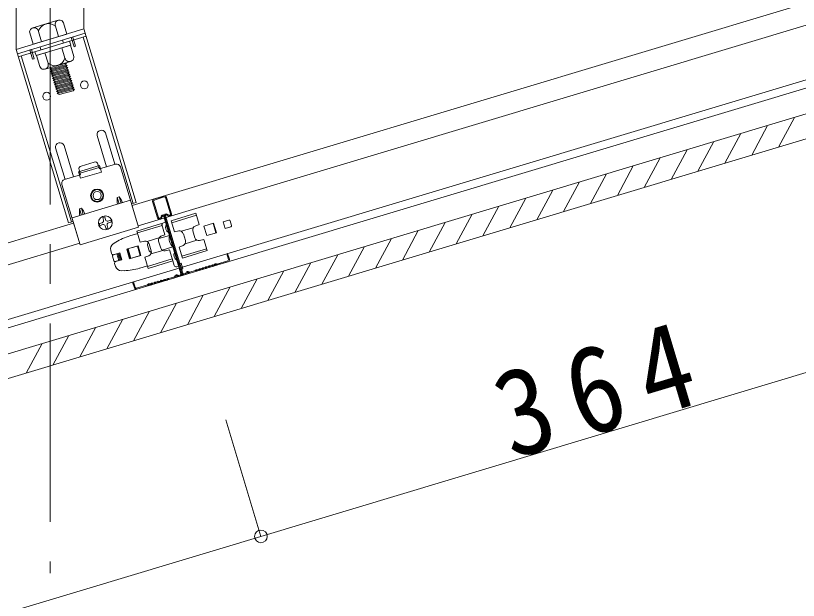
# Model space of a CAD drawing. Units: millimetres at full size, sheet at 1:20; details may follow other scales. Extents: x -4155 to 4045, y -2866 to 2834.
# Drawn here: x 632.1 to 1026.6, y 369.5 to 664.3 of the extents above; entities that cross this region are included whole.
import ezdxf

# ---------------------------------------------------------------- set-up
doc = ezdxf.new("R2010")
doc.units = ezdxf.units.MM
doc.header["$LTSCALE"] = 20
doc.linetypes.add('CHAIN1', pattern=[8, 5, -1, 1, -1])
doc.layers.add('1-0_断面', color=7, linetype='Continuous', lineweight=9)
doc.layers.add('1-1_寸法', color=7, linetype='Continuous', lineweight=9)
doc.styles.add('ＭＳ ゴシック', font='')
doc.styles.get('ＭＳ ゴシック').set_extended_font_data('MS Gothic')

msp = doc.modelspace()

# ---------------------------------------------------------------- linework, layer by layer
at = {"layer": '1-0_断面', "color": 4, "linetype": 'CHAIN1'}
msp.add_line((649.45, 1949.14), (649.45, 383.28), dxfattribs=at)
at = {"layer": '1-0_断面'}
for p, q in [((3494.74, 1372.57), (-365, 212.58)), ((-360.25, 196.77), (3494.74, 1355.34)), ((-356.79, 185.28), (3494.74, 1342.81)), ((690.78, 568.51), (1487.94, 808.09)), ((-363.85, 208.75), (1542.4, 781.64)), ((693.84, 558.36), (1415.83, 775.35)), ((632.35, 647.3), (632.35, 691.4)), ((666.55, 657.6), (666.55, 691.4)), ((640.75, 658.11), (653.57, 661.98)), ((652.15, 658.96), (653.72, 653.73)), ((656.28, 660.7), (657.99, 655.02)), ((632.35, 647.3), (666.54, 657.6)), ((633.01, 645.11), (667.2, 655.41)), ((639.19, 655.55), (640.9, 649.87)), ((640.9, 649.87), (657.99, 655.02)), ((643.6, 656.38), (645.17, 651.16)), ((666.54, 657.6), (692.89, 570.12)), ((633.46, 643.59), (667.66, 653.89)), ((641.82, 646.11), (659.3, 651.37)), ((655.8, 651.98), (656.26, 650.46)), ((659.87, 649.48), (659.3, 651.37)), ((660.93, 653.52), (660.17, 653.29)), ((660.17, 653.29), (661.58, 648.6)), ((662.34, 648.83), (660.93, 653.52)), ((666.14, 653.43), (691.37, 569.67)), ((632.35, 647.3), (658.69, 559.83)), ((639.28, 647), (640.04, 647.23)), ((640.69, 642.3), (639.28, 647)), ((640.04, 647.23), (641.45, 642.53)), ((642.39, 644.21), (659.87, 649.48)), ((642.58, 644.27), (659.68, 649.42)), ((644.4, 648.55), (644.86, 647.03)), ((656.98, 642.91), (655.41, 648.13)), ((661.39, 643.74), (659.68, 649.42)), ((661.58, 648.6), (662.34, 648.83)), ((634.98, 644.05), (660.21, 560.28)), ((642.39, 644.21), (641.82, 646.11)), ((644.29, 638.59), (642.58, 644.27)), ((648.43, 640.33), (646.86, 645.56)), ((641.45, 642.53), (640.69, 642.3)), ((647.01, 637.31), (659.83, 641.18)), ((657.76, 640.31), (652.25, 638.89)), ((658.09, 639.22), (657.16, 639.54)), ((657.76, 640.31), (657.39, 640.44)), ((649.31, 638.01), (650.05, 637.71)), ((649.44, 636.99), (650.05, 637.71)), ((649.77, 635.9), (650.38, 636.62)), ((650.1, 634.81), (650.71, 635.52)), ((658.15, 636.26), (651.04, 634.43)), ((658.48, 635.17), (651.37, 633.34)), ((658.42, 638.13), (657.49, 638.45)), ((658.75, 637.04), (657.82, 637.36)), ((658.75, 637.04), (658.15, 636.26)), ((659.08, 635.94), (658.15, 636.26)), ((659.08, 635.94), (658.48, 635.17)), ((659.41, 634.85), (658.48, 635.17)), ((650.42, 633.72), (651.04, 634.43)), ((650.75, 632.62), (651.37, 633.34)), ((651.08, 631.53), (651.7, 632.25)), ((651.41, 630.44), (652.02, 631.16)), ((658.81, 634.08), (651.7, 632.25)), ((659.14, 632.99), (652.02, 631.16)), ((659.47, 631.9), (652.35, 630.06)), ((659.41, 634.85), (658.81, 634.08)), ((659.73, 633.76), (658.81, 634.08)), ((659.73, 633.76), (659.14, 632.99)), ((660.06, 632.67), (659.14, 632.99)), ((660.06, 632.67), (659.47, 631.9)), ((660.39, 631.57), (659.47, 631.9)), ((660.39, 631.57), (659.8, 630.8)), ((651.74, 629.35), (652.35, 630.06)), ((652.07, 628.25), (652.68, 628.97)), ((652.4, 627.16), (653.01, 627.88)), ((659.8, 630.8), (652.68, 628.97)), ((660.13, 629.71), (653.01, 627.88)), ((660.45, 628.62), (653.34, 626.79)), ((660.78, 627.53), (653.67, 625.69)), ((660.72, 630.48), (659.8, 630.8)), ((660.72, 630.48), (660.13, 629.71)), ((661.05, 629.39), (660.13, 629.71)), ((661.05, 629.39), (660.45, 628.62)), ((661.38, 628.3), (660.45, 628.62)), ((661.38, 628.3), (660.78, 627.53)), ((661.71, 627.21), (660.78, 627.53)), ((661.71, 627.21), (661.11, 626.43)), ((652.73, 626.07), (653.34, 626.79)), ((653.06, 624.98), (653.67, 625.69)), ((661.11, 626.43), (654, 624.6)), ((1016.62, 598.04), (1024.65, 612.99)), ((1003.07, 593.97), (1011.11, 608.92)), ((673.13, 603.9), (677.9, 588.05)), ((677.4, 605.19), (682.18, 589.34)), ((989.53, 589.9), (997.57, 604.85)), ((975.99, 585.83), (984.02, 600.78)), ((652.24, 597.61), (657.01, 581.76)), ((656.51, 598.9), (661.28, 583.05)), ((962.44, 581.76), (970.48, 596.71)), ((948.9, 577.69), (956.94, 592.64)), ((674.32, 588.77), (663.87, 585.63)), ((665.09, 588.45), (671.74, 590.46)), ((673.59, 589.46), (674.34, 586.98)), ((675.32, 585.45), (674.32, 588.77)), ((682.41, 589.41), (674.34, 586.98)), ((684.89, 588.08), (694.06, 557.63)), ((935.35, 573.62), (943.39, 588.57)), ((656.77, 581.69), (664.84, 584.12)), ((663.87, 585.63), (664.87, 582.3)), ((664.1, 586.6), (664.84, 584.12)), ((664.64, 584.8), (674.14, 587.66)), ((664.87, 582.3), (675.32, 585.45)), ((921.81, 569.55), (929.85, 584.5)), ((908.27, 565.48), (916.31, 580.43)), ((655.44, 579.22), (664.62, 548.76)), ((894.72, 561.41), (902.76, 576.36)), ((684.28, 572.88), (683.34, 572.6)), ((684.27, 569.5), (683.34, 572.6)), ((685.22, 569.79), (684.28, 572.88)), ((701.83, 571.83), (706.9, 573.36)), ((701.97, 571.35), (707.05, 572.88)), ((710.15, 564.31), (707.67, 572.54)), ((708.15, 572.69), (710.62, 564.45)), ((881.18, 557.34), (889.22, 572.29)), ((660.53, 562.34), (689.97, 571.21)), ((690.51, 569.41), (692.89, 570.12)), ((690.51, 569.41), (694.06, 557.63)), ((701.16, 570.59), (703.63, 562.35)), ((704.11, 562.49), (701.64, 570.73)), ((867.64, 553.27), (875.67, 568.21)), ((664.34, 566.88), (665.29, 567.16)), ((665.27, 563.78), (664.34, 566.88)), ((666.22, 564.07), (665.29, 567.16)), ((709.41, 563.73), (708.48, 564.23)), ((710.49, 560.89), (722.94, 564.63)), ((854.09, 549.2), (862.13, 564.14)), ((658.69, 559.83), (661.07, 560.54)), ((661.07, 560.54), (664.62, 548.76)), ((676.44, 561.15), (676.04, 562.55)), ((677.41, 561.43), (677.01, 562.83)), ((680.04, 561.14), (678.64, 560.74)), ((680.32, 560.17), (678.91, 559.77)), ((705.04, 562.42), (705.54, 563.35)), ((705.47, 562.16), (705.98, 563.11)), ((706.61, 559.9), (707.57, 560.19)), ((706.72, 563.04), (715.4, 534.14)), ((707.19, 563.18), (715.88, 534.29)), ((707.49, 562.19), (715.88, 534.29)), ((707.67, 563.32), (716.36, 534.43)), ((709.19, 563.28), (708.25, 563.79)), ((710.49, 560.89), (712.17, 555.31)), ((710.79, 559.91), (723.24, 563.65)), ((739.63, 561.21), (736.76, 560.35)), ((736.76, 560.35), (737.77, 557)), ((740.26, 560.88), (740.98, 558.48)), ((-209.22, 298.03), (661.33, 559.66)), ((664.62, 548.76), (694.06, 557.63)), ((664.62, 548.76), (694.06, 557.63)), ((675.75, 559.92), (674.35, 559.52)), ((676.03, 558.95), (674.63, 558.56)), ((677.66, 556.86), (677.26, 558.27)), ((678.62, 557.14), (678.23, 558.54)), ((705.7, 559.45), (693.25, 555.71)), ((706, 558.47), (693.55, 554.72)), ((707.38, 553.87), (705.7, 559.45)), ((715.61, 555.58), (721.6, 557.39)), ((726.97, 558.19), (731.85, 559.66)), ((728.41, 553.4), (726.97, 558.19)), ((731.64, 559.59), (733.08, 554.81)), ((731.76, 559.63), (733.2, 554.84)), ((731.85, 559.66), (733.29, 554.87)), ((740.64, 557.86), (737.77, 557)), ((840.55, 545.13), (848.59, 560.07)), ((689.72, 553.26), (693.64, 554.44)), ((694.93, 550.13), (693.25, 555.71)), ((704.21, 551.87), (709.59, 553.49)), ((707.38, 553.87), (705.35, 553.06)), ((712.17, 555.31), (714.31, 555.75)), ((716.63, 554.37), (717.68, 550.89)), ((721.42, 555.81), (722.46, 552.33)), ((733.29, 554.87), (728.41, 553.4)), ((827, 541.06), (835.04, 556)), ((-206.16, 287.88), (664.39, 549.51)), ((681.33, 549.27), (682.58, 550.05)), ((694.93, 550.13), (697.07, 550.57)), ((704.36, 552.2), (698.37, 550.4)), ((699.39, 549.19), (700.44, 545.71)), ((704.18, 550.63), (705.23, 547.15)), ((714.47, 547.65), (716.5, 548.46)), ((717.49, 549.31), (723.49, 551.11)), ((813.46, 536.99), (821.5, 551.93)), ((680.03, 545.86), (680.49, 544.33)), ((681.21, 543.66), (684.09, 544.52)), ((681.49, 543.79), (684.55, 544.71)), ((683.61, 544.38), (684.62, 541.02)), ((684.09, 544.52), (685.1, 541.17)), ((684.55, 544.71), (685.59, 541.26)), ((688.07, 546.55), (688.55, 546.7)), ((689.54, 541.67), (688.07, 546.55)), ((693.82, 548.28), (688.55, 546.7)), ((688.55, 546.7), (690.02, 541.81)), ((693.45, 548.12), (688.56, 546.65)), ((688.56, 546.65), (690, 541.86)), ((688.77, 546.71), (690.21, 541.92)), ((694.89, 543.33), (693.45, 548.12)), ((695.29, 543.39), (693.82, 548.28)), ((698.67, 548.12), (699.24, 546.2)), ((706.25, 545.93), (700.25, 544.13)), ((705.94, 546.13), (711.31, 547.74)), ((709.68, 546.21), (707.55, 545.76)), ((709.68, 546.21), (711.36, 540.62)), ((714.47, 547.65), (716.15, 542.06)), ((715.85, 543.05), (728.3, 546.79)), ((716.15, 542.06), (728.6, 545.81)), ((738.96, 544.36), (738.48, 544.21)), ((739.82, 541.48), (738.96, 544.36)), ((799.92, 532.92), (807.96, 547.86)), ((680.88, 543.03), (681.6, 540.64)), ((682.22, 540.3), (685.1, 541.17)), ((682.52, 540.34), (685.59, 541.26)), ((683.13, 544.23), (684.14, 540.88)), ((690.02, 541.81), (689.54, 541.67)), ((690, 541.86), (694.89, 543.33)), ((690.02, 541.81), (695.29, 543.39)), ((697.23, 542.47), (699.26, 543.27)), ((697.23, 542.47), (698.91, 536.88)), ((711.07, 541.61), (698.62, 537.87)), ((711.36, 540.62), (698.91, 536.88)), ((710.98, 541.9), (712.04, 538.36)), ((739.01, 540.72), (733.52, 539.07)), ((738.48, 544.21), (739.34, 541.34)), ((786.37, 528.85), (794.41, 543.79)), ((682.45, 537.82), (681.99, 539.35)), ((694.62, 536.98), (698.53, 538.16)), ((713.29, 537.69), (714.25, 537.97)), ((713.93, 539.03), (715.56, 539.52)), ((725.92, 536.78), (725.37, 536.62)), ((727.55, 537.27), (727, 537.11)), ((727.15, 536.63), (727.69, 536.79)), ((729.18, 537.76), (728.63, 537.6)), ((728.77, 537.12), (729.32, 537.28)), ((730.8, 538.25), (730.26, 538.09)), ((730.4, 537.61), (730.95, 537.77)), ((731.89, 538.58), (732.04, 538.62)), ((732.03, 538.1), (732.19, 538.14)), ((732.16, 538.72), (732.25, 538.89)), ((732.69, 538.65), (732.6, 538.48)), ((732.96, 538.73), (733.13, 538.64)), ((733.2, 539.17), (733.37, 539.08)), ((739.15, 540.24), (733.67, 538.59)), ((772.83, 524.78), (780.87, 539.72)), ((685.41, 535.68), (686.89, 535.73)), ((712.14, 532.64), (709.38, 531.81)), ((712.39, 532.87), (712.49, 533.09)), ((712.95, 532.89), (712.85, 532.67)), ((713.54, 533.07), (713.74, 532.94)), ((714.01, 533.35), (713.81, 533.49)), ((715.06, 533.52), (714.35, 533.3)), ((714.49, 532.83), (715.21, 533.04)), ((716.98, 534.1), (717.7, 534.31)), ((717.84, 533.83), (717.12, 533.62)), ((717.95, 534.54), (718.04, 534.76)), ((718.5, 534.56), (718.41, 534.34)), ((719.09, 534.74), (719.29, 534.6)), ((719.57, 535.02), (719.36, 535.16)), ((719.9, 534.97), (722.66, 535.8)), ((722.81, 535.32), (720.06, 534.5)), ((724.29, 536.29), (723.75, 536.13)), ((723.89, 535.65), (724.43, 535.81)), ((725.52, 536.14), (726.06, 536.3)), ((759.29, 520.71), (767.32, 535.65)), ((691.07, 529.96), (691.55, 530.11)), ((691.94, 527.09), (691.07, 529.96)), ((691.55, 530.11), (692.41, 527.24)), ((698.73, 528.82), (698.64, 528.65)), ((699.17, 528.58), (699.08, 528.41)), ((699.44, 528.66), (699.61, 528.57)), ((699.85, 529.01), (699.68, 529.1)), ((700.16, 529.04), (700, 528.99)), ((701.24, 529.37), (701.79, 529.53)), ((701.38, 528.89), (701.93, 529.05)), ((702.87, 529.85), (703.41, 530.02)), ((703.56, 529.54), (703.01, 529.38)), ((704.5, 530.34), (705.04, 530.51)), ((705.19, 530.03), (704.64, 529.87)), ((706.12, 530.83), (706.67, 531)), ((706.27, 530.35), (706.81, 530.52)), ((707.75, 531.32), (708.3, 531.49)), ((708.44, 531.01), (707.9, 530.84)), ((709.53, 531.33), (712.27, 532.16)), ((745.74, 516.64), (753.78, 531.58)), ((693.04, 526.9), (698.52, 528.55)), ((693.18, 526.42), (698.67, 528.07)), ((700.3, 528.56), (700.15, 528.51)), ((732.2, 512.56), (740.24, 527.51)), ((718.65, 508.49), (726.69, 523.44)), ((705.11, 504.42), (713.15, 519.37)), ((691.57, 500.35), (699.61, 515.3)), ((678.02, 496.28), (686.06, 511.23)), ((664.48, 492.21), (672.52, 507.16)), ((650.94, 488.14), (658.97, 503.09)), ((637.39, 484.07), (645.43, 499.02))]:
    msp.add_line(p, q, dxfattribs=at)
for points in [[(658.09, 639.22), (649.44, 636.99), (650.38, 636.62)], [(657.76, 640.31), (657.16, 639.54), (650.05, 637.71)], [(658.09, 639.22), (657.49, 638.45), (650.38, 636.62)], [(658.42, 638.13), (649.77, 635.9), (650.71, 635.52)], [(658.75, 637.04), (650.1, 634.81), (651.04, 634.43)], [(659.08, 635.94), (650.42, 633.72), (651.37, 633.34)], [(658.42, 638.13), (657.82, 637.36), (650.71, 635.52)], [(659.41, 634.85), (650.75, 632.62), (651.7, 632.25)], [(659.73, 633.76), (651.08, 631.53), (652.02, 631.16)], [(660.06, 632.67), (651.41, 630.44), (652.35, 630.06)], [(660.39, 631.57), (651.74, 629.35), (652.68, 628.97)], [(660.72, 630.48), (652.07, 628.25), (653.01, 627.88)], [(661.05, 629.39), (652.4, 627.16), (653.34, 626.79)], [(661.38, 628.3), (652.73, 626.07), (653.67, 625.69)], [(661.71, 627.21), (653.06, 624.98), (654, 624.6)], [(722.94, 564.63), (724.62, 559.05), (722.59, 558.24)], [(728.6, 545.81), (726.92, 551.39), (724.79, 550.95)], [(714.79, 536.15), (716.42, 536.64), (715.56, 539.52)]]:
    msp.add_lwpolyline(points, dxfattribs=at)
for centre, radius in [((666.75, 629.38), 1.98), ((647.76, 623.66), 1.98), ((673.19, 573.6), 3.27), ((673.19, 573.6), 2.98), ((673.19, 573.6), 2.08), ((677.33, 559.85), 3.5)]:
    msp.add_circle(centre, radius, dxfattribs=at)
for centre, radius, start, end in [((648.67, 655.01), 5.26, 48.652, 164.8705), ((654.21, 659.83), 2.24, 22.7865, 202.7868), ((641.39, 655.97), 2.24, 10.7356, 190.736), ((659.18, 643.33), 2.24, 190.7356, 10.736), ((646.36, 639.46), 2.24, 202.7865, 22.7869), ((651.9, 644.28), 5.26, 228.652, 344.8705), ((675.34, 604.29), 2.25, 23.4942, 190.0283), ((654.45, 598), 2.25, 23.4942, 190.0283), ((665.52, 587.03), 1.49, 106.7612, 196.7612), ((672.17, 589.03), 1.49, 16.7612, 106.7612), ((682.99, 587.51), 1.98, 16.7612, 106.7612), ((657.34, 579.79), 1.98, 106.7612, 196.7612), ((690.39, 571.3), 7.17, 169.55, 196.4496), ((679.12, 567.9), 7.17, 17.0729, 43.9725), ((707.19, 572.4), 1, 16.7275, 106.7275), ((707.19, 572.4), 0.5, 16.7275, 106.7275), ((702.12, 570.87), 1, 106.7275, 196.7275), ((702.12, 570.87), 0.5, 106.7275, 196.7275), ((671.39, 565.58), 7.17, 169.55, 196.4496), ((660.13, 562.18), 7.17, 17.0729, 43.9725), ((708.06, 563.44), 0.9, 61.7275, 196.7275), ((709.67, 564.16), 1, 241.7275, 16.7275), ((709.67, 564.16), 0.5, 238.8795, 16.7275), ((675.48, 560.88), 1, 285.8612, 15.8612), ((677.33, 559.85), 3, 96.2672, 115.4553), ((678.37, 561.7), 1, 195.8612, 285.8612), ((677.33, 559.85), 3, 6.2672, 25.4553), ((704.59, 562.64), 1, 196.7275, 331.7275), ((704.59, 562.64), 0.5, 196.7275, 334.5754), ((706.33, 562.92), 0.9, 16.7275, 151.7275), ((706.33, 562.92), 0.4, 16.7275, 151.7275), ((708.06, 563.44), 0.4, 61.7275, 196.7275), ((739.78, 560.73), 0.5, 16.7275, 106.7275), ((677.33, 559.85), 3, 186.2672, 205.4553), ((676.3, 557.99), 1, 15.8612, 105.8612), ((677.33, 559.85), 3, 276.2672, 295.4553), ((679.19, 558.81), 1, 105.8612, 195.8612), ((706.9, 558.95), 1, 106.7275, 196.7275), ((710.59, 557.44), 2.9, 153.1247, 240.3303), ((723.33, 556.38), 2, 111.7275, 196.7275), ((740.5, 558.34), 0.5, 286.7275, 16.7275), ((698.36, 524.53), 30, 106.7275, 121.7275), ((706.09, 551.2), 2, 111.7275, 196.7275), ((715.45, 552.12), 6.03, 166.8647, 226.5903), ((714.71, 553.79), 2, 16.7275, 101.7275), ((724.38, 552.9), 2, 196.7275, 281.7275), ((682.9, 546.72), 3, 121.7275, 196.7275), ((697.48, 548.61), 2, 16.7275, 101.7275), ((700.58, 548.69), 2, 142.5042, 196.7275), ((715.76, 550.31), 2, 291.7275, 16.7275), ((701.16, 546.78), 2, 196.7275, 250.9507), ((698.52, 545.13), 2, 291.7275, 16.7275), ((707.14, 547.72), 2, 196.7275, 281.7275), ((714.76, 543.56), 2.9, 153.1247, 240.3303), ((681.26, 544.56), 0.8, 196.7275, 286.7275), ((681.36, 543.18), 0.5, 106.7275, 196.7275), ((682.08, 540.78), 0.5, 196.7275, 286.7275), ((738.86, 541.19), 0.5, 286.7275, 16.7275), ((738.86, 541.19), 1, 286.7275, 16.7275), ((682.75, 539.58), 0.8, 106.7275, 196.7275), ((685.32, 538.68), 3, 196.7275, 271.7275), ((685.98, 565.71), 30, 271.7275, 286.7275), ((713, 538.64), 1, 196.7275, 286.7275), ((724.98, 535.98), 0.7, 67.785, 145.6699), ((725.32, 536.81), 0.2, 247.785, 286.7275), ((725.86, 536.97), 0.2, 286.7275, 325.6699), ((726.6, 536.47), 0.7, 67.785, 145.6699), ((725.86, 536.97), 0.7, 286.7275, 325.6699), ((726.6, 536.47), 0.2, 69.8576, 145.6699), ((726.94, 537.3), 0.7, 247.785, 286.7275), ((726.94, 537.3), 0.2, 247.785, 286.7275), ((727.49, 537.46), 0.2, 286.7275, 325.6699), ((728.23, 536.96), 0.7, 67.785, 145.6699), ((727.49, 537.46), 0.7, 286.7275, 325.6699), ((728.23, 536.96), 0.2, 69.8576, 145.6699), ((728.57, 537.79), 0.7, 247.785, 286.7275), ((728.57, 537.79), 0.2, 247.785, 286.7275), ((729.12, 537.95), 0.2, 286.7275, 325.6699), ((729.86, 537.44), 0.7, 67.785, 145.6699), ((729.12, 537.95), 0.7, 286.7275, 325.6699), ((729.86, 537.44), 0.2, 69.8576, 145.6699), ((730.2, 538.28), 0.7, 247.785, 286.7275), ((730.2, 538.28), 0.2, 247.785, 286.7275), ((730.75, 538.44), 0.2, 286.7275, 325.6699), ((731.49, 537.93), 0.7, 67.785, 145.6699), ((730.75, 538.44), 0.7, 286.7275, 325.6699), ((731.49, 537.93), 0.2, 67.785, 143.5974), ((731.83, 538.77), 0.7, 247.785, 286.7275), ((731.83, 538.77), 0.2, 247.785, 286.7275), ((731.98, 538.81), 0.2, 286.7275, 331.7275), ((731.98, 538.81), 0.7, 286.7275, 331.7275), ((732.87, 538.56), 0.7, 61.7275, 151.7275), ((732.87, 538.56), 0.2, 61.7275, 151.7275), ((733.46, 539.26), 0.7, 241.7275, 286.7275), ((733.46, 539.26), 0.2, 241.7275, 286.7275), ((712.03, 533.02), 0.4, 286.7275, 336.7275), ((712.03, 533.02), 0.9, 286.7275, 336.7275), ((713.32, 532.73), 0.9, 56.7275, 156.7275), ((713.32, 532.73), 0.4, 56.7275, 156.7275), ((714.23, 533.69), 0.9, 236.7275, 286.7275), ((714.23, 533.69), 0.4, 236.7275, 286.7275), ((714.92, 534), 0.5, 286.7275, 16.7275), ((714.92, 534), 1, 286.7275, 16.7275), ((716.84, 534.57), 1, 196.7275, 286.7275), ((716.84, 534.57), 0.5, 196.7275, 286.7275), ((717.58, 534.69), 0.4, 286.7275, 336.7275), ((717.58, 534.69), 0.9, 286.7275, 336.7275), ((718.87, 534.4), 0.9, 56.7275, 156.7275), ((718.87, 534.4), 0.4, 56.7275, 156.7275), ((719.79, 535.36), 0.9, 236.7275, 286.7275), ((719.79, 535.36), 0.4, 236.7275, 286.7275), ((722.61, 536), 0.2, 286.7275, 325.6699), ((723.35, 535.49), 0.7, 67.785, 145.6699), ((722.61, 536), 0.7, 286.7275, 325.6699), ((723.35, 535.49), 0.2, 69.8576, 145.6699), ((723.69, 536.32), 0.7, 247.785, 286.7275), ((723.69, 536.32), 0.2, 247.785, 286.7275), ((724.23, 536.48), 0.2, 286.7275, 325.6699), ((724.23, 536.48), 0.7, 286.7275, 325.6699), ((724.98, 535.98), 0.2, 69.8576, 145.6699), ((725.32, 536.81), 0.7, 247.785, 286.7275), ((698.46, 528.74), 0.2, 286.7275, 331.7275), ((699.35, 528.48), 0.7, 61.7275, 151.7275), ((699.35, 528.48), 0.2, 61.7275, 151.7275), ((699.95, 529.18), 0.2, 241.7275, 286.7275), ((700.1, 529.23), 0.2, 286.7275, 325.6699), ((700.84, 528.72), 0.7, 67.785, 145.6699), ((700.1, 529.23), 0.7, 286.7275, 325.6699), ((700.84, 528.72), 0.2, 69.8576, 145.6699), ((701.18, 529.56), 0.7, 247.785, 286.7275), ((701.18, 529.56), 0.2, 247.785, 286.7275), ((701.73, 529.72), 0.2, 286.7275, 325.6699), ((702.47, 529.21), 0.7, 67.785, 145.6699), ((701.73, 529.72), 0.7, 286.7275, 325.6699), ((702.47, 529.21), 0.2, 67.785, 143.5974), ((702.81, 530.05), 0.7, 247.785, 286.7275), ((702.81, 530.05), 0.2, 247.785, 286.7275), ((703.36, 530.21), 0.2, 286.7275, 325.6699), ((704.1, 529.7), 0.7, 67.785, 145.6699), ((703.36, 530.21), 0.7, 286.7275, 325.6699), ((704.1, 529.7), 0.2, 67.785, 143.5974), ((704.44, 530.54), 0.7, 247.785, 286.7275), ((704.44, 530.54), 0.2, 247.785, 286.7275), ((704.98, 530.7), 0.2, 286.7275, 325.6699), ((705.73, 530.19), 0.7, 67.785, 145.6699), ((704.98, 530.7), 0.7, 286.7275, 325.6699), ((705.73, 530.19), 0.2, 67.785, 143.5974), ((706.07, 531.02), 0.7, 247.785, 286.7275), ((706.07, 531.02), 0.2, 247.785, 286.7275), ((706.61, 531.19), 0.2, 286.7275, 325.6699), ((707.36, 530.68), 0.7, 67.785, 145.6699), ((706.61, 531.19), 0.7, 286.7275, 325.6699), ((707.36, 530.68), 0.2, 67.785, 143.5974), ((707.7, 531.51), 0.7, 247.785, 286.7275), ((707.7, 531.51), 0.2, 247.785, 286.7275), ((708.24, 531.68), 0.2, 286.7275, 325.6699), ((708.98, 531.17), 0.7, 67.785, 145.6699), ((708.24, 531.68), 0.7, 286.7275, 325.6699), ((708.98, 531.17), 0.2, 67.785, 143.5974), ((709.32, 532), 0.7, 247.785, 286.7275), ((709.32, 532), 0.2, 247.785, 286.7275), ((692.89, 527.38), 1, 196.7275, 286.7275), ((692.89, 527.38), 0.5, 196.7275, 286.7275), ((698.46, 528.74), 0.7, 286.7275, 331.7275), ((699.95, 529.18), 0.7, 241.7275, 286.7275)]:
    msp.add_arc(centre, radius, start, end, dxfattribs=at)
at = {"layer": '1-1_寸法'}
for p, q in [((755.7, 401.78), (1104.3, 506.55)), ((755.7, 401.78), (738.04, 460.56)), ((407.1, 297.02), (755.7, 401.78))]:
    msp.add_line(p, q, dxfattribs=at)
msp.add_circle((755.7, 401.78), 3.19, dxfattribs=at)

# ---------------------------------------------------------------- texts
at = {"layer": '1-1_寸法', "insert": (882.12, 439.77), "char_height": 43.99, "attachment_point": 7, "rotation": 16.727, "style": 'ＭＳ ゴシック'}
msp.add_mtext('\\T1.37;\\W0.9;364', dxfattribs=at)

doc.saveas('drawing.dxf')
